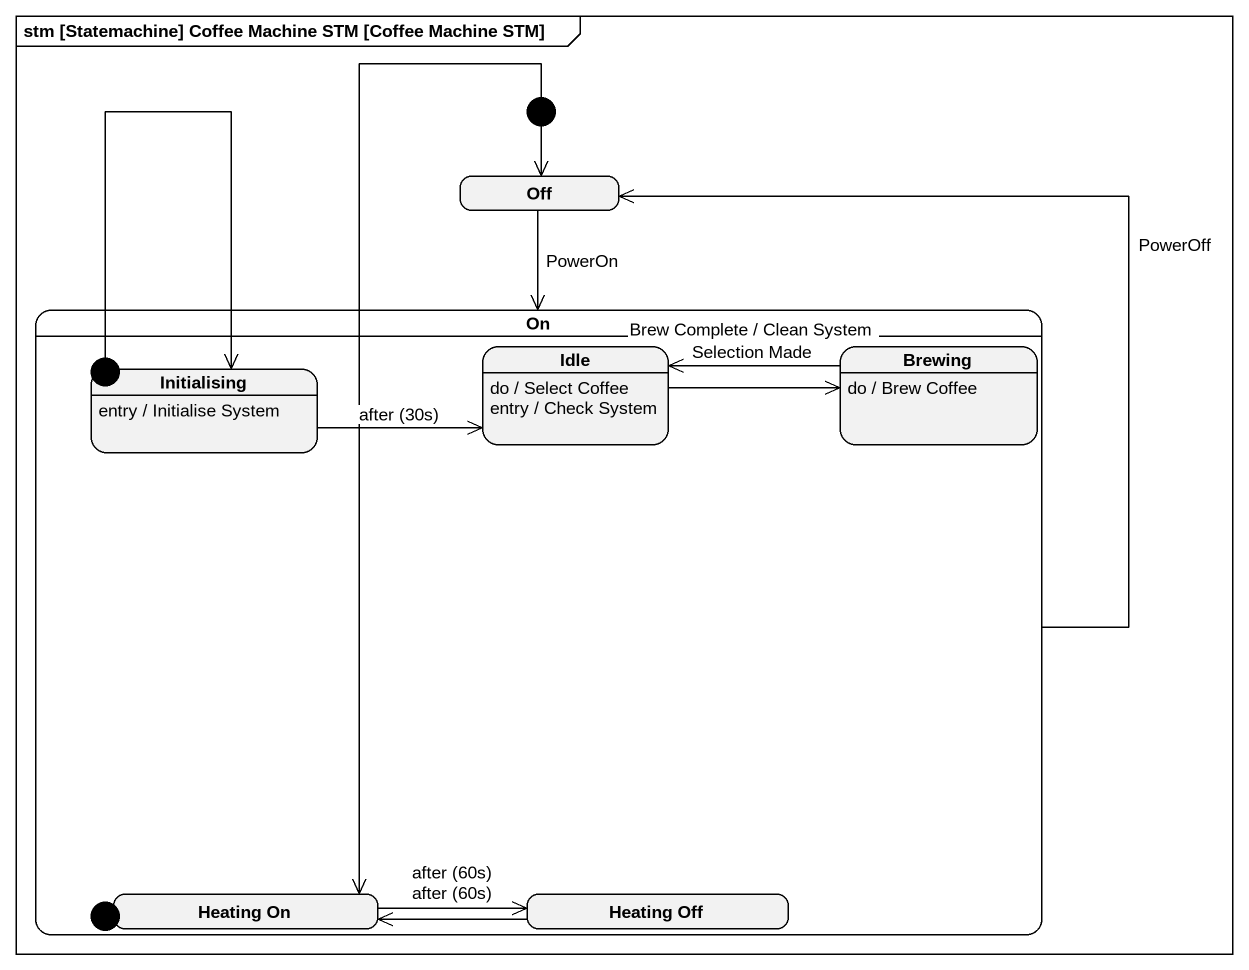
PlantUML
@startuml
mainframe stm [Statemachine] Coffee Machine STM [Coffee Machine STM]
hide empty description
state initial1 <<start>>
state Off
state "On" as On_ {
  state Initialising
  Initialising : entry / Initialise System
  state initial2 <<start>>
  state Idle
  Idle : do / Select Coffee
  Idle : entry / Check System
  state Brewing
  Brewing : do / Brew Coffee
  state initial3 <<start>>
  state "Heating On" as Heating_On
  state "Heating Off" as Heating_Off
}
initial1 --> Off
initial1 --> Heating_On
Off --> On_ : PowerOn
On_ -up-> Off : PowerOff
Initialising -right-> Idle : after (30s)
initial2 -right-> Initialising
Idle -right-> Brewing : Selection Made
Brewing -left-> Idle : Brew Complete / Clean System
Heating_On -right-> Heating_Off : after (60s)
Heating_Off -left-> Heating_On : after (60s)
@enduml
